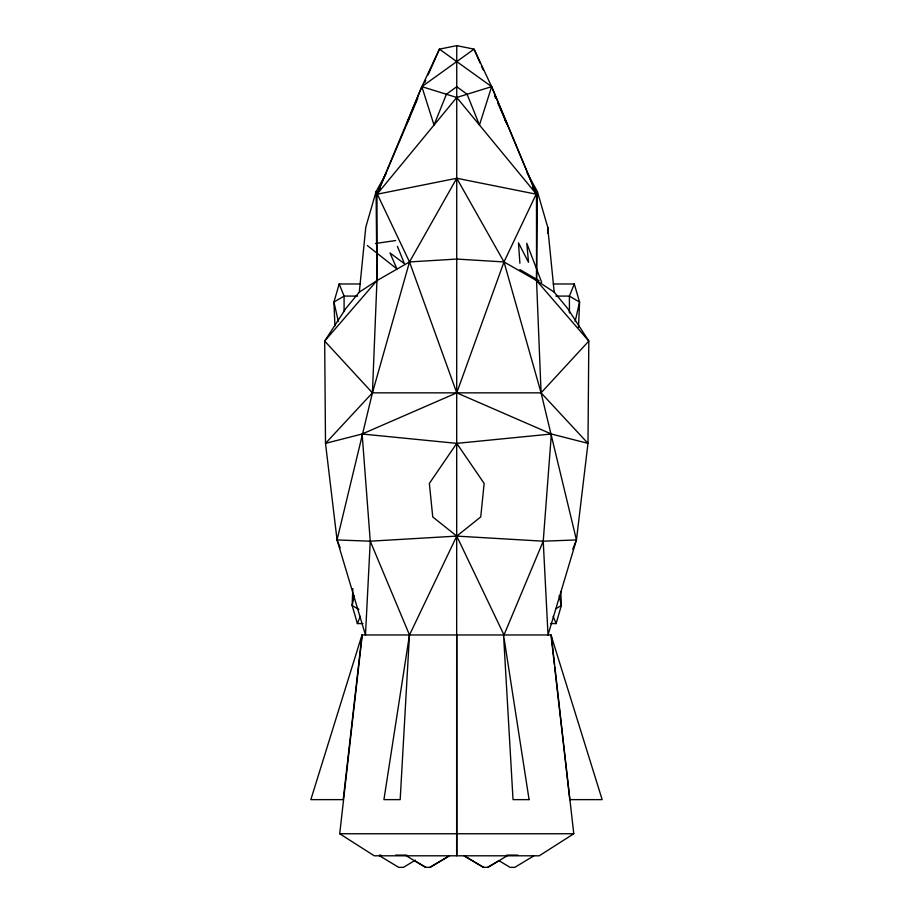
<?xml version="1.0" encoding="UTF-8"?>
<svg xmlns="http://www.w3.org/2000/svg" width="913" height="913" viewBox="0 0 913 913"><rect width="100%" height="100%" fill="white"/><g stroke="black" fill="none" stroke-linecap="round" stroke-linejoin="round"><path stroke-width="1.37" d="M456.751 634.969L456.854 855.801L539.241 855.801L573.775 833.752L551.247 634.969L362.256 634.969L339.716 833.752L374.262 855.801L456.648 855.801L456.751 45.65L439.438 49.142L421.852 86.655L377.001 194.241L376.955 280.588L372.424 392.852L337.057 539.937L365.474 634.969L370.256 541.192L362.13 434.006L456.751 392.852L503.999 261.94L537.403 191.593L527.155 173.048M547.617 232.895L547.709 227.189L537.403 191.593L536.547 280.588L541.078 392.852L576.445 539.937L548.017 634.969L543.235 541.192L551.361 434.006L456.751 392.852L409.503 261.94L376.088 191.593L386.347 173.048M352.829 588.668L352.133 605.467L357.382 623.59L362.986 623.59M578.511 327.299L579.561 302.1L574.311 283.977L553.312 283.977M572.759 549.181L576.445 539.937L587.983 443.364L541.078 392.852L372.424 392.852L324.674 341.063L345.844 308.468L359.311 292.137L365.782 227.189L376.088 191.593L376.955 280.588L324.674 341.063L325.507 443.364L337.057 539.937L340.207 547.857M354.358 595.744L352.133 605.467L358.9 609.473M575.122 321.524L579.561 302.1L569.415 296.086L555.846 296.086M360.179 283.977L339.18 283.977L333.93 302.1L334.923 325.907M550.516 623.59L556.108 623.59L561.358 605.467L560.776 591.464M357.382 623.59L360.327 616.321M574.311 283.977L569.415 296.086L569.415 312.897M576.445 539.937L543.235 541.192L503.999 634.969L456.751 536.102L432.751 516.941L429.35 483.422L456.751 443.364L551.361 434.006L587.983 443.364L588.817 341.063L567.646 308.468L554.191 292.137L536.547 280.588L503.999 261.94L456.751 259.064L409.503 261.94L376.955 280.588L359.311 292.137M417.846 98.216L377.001 194.241L456.751 178.263L536.49 194.241L536.547 280.588L588.817 341.063L541.078 392.852L503.999 261.94L456.751 178.263L409.503 261.94L372.424 392.852L325.507 443.364L362.13 434.006L456.751 443.364L484.141 483.422L480.74 516.941L456.751 536.102L409.503 634.969L370.256 541.192L337.057 539.937M424.659 82.718L425.8 80.139M428.071 74.969L439.438 49.142L491.639 86.655L536.49 194.241L456.751 97.474L421.852 86.655L406.479 124.042L409.686 117.8M380.31 188.055L377.001 194.241L456.751 97.474L491.639 86.655L536.49 194.241L532.519 186.823M415.426 860.137L403.443 867.35L398.707 867.35L379.546 855.801M507.183 855.801L488.01 867.35L483.274 867.35L464.112 855.801L483.73 867.35M533.957 855.801L514.795 867.35L510.047 867.35L499.274 860.856M555.72 608.8L561.358 605.467L559.144 595.744M429.772 867.35L449.39 855.801L430.217 867.35L425.481 867.35L406.319 855.801M487.565 867.35L498.601 860.856M375.46 243.497L395.649 240.541M370.256 541.192L456.751 536.102L543.235 541.192M357.645 296.086L344.087 296.086L333.93 302.1L338.381 321.524M339.716 833.752L573.775 833.752M379.546 855.104L380.961 855.104M395.671 855.104L406.799 855.104M506.692 855.104L517.831 855.104M456.751 45.65L474.052 49.142L491.639 86.655L479.473 125.047L467.102 94.267L456.751 86.701L446.4 94.267L434.029 125.047L421.852 86.655L474.052 49.142L480.306 63.351M519.839 269.609L538.99 280.588M414.901 860.856L425.937 867.35M367.357 245.563L396.915 268.936L389.988 252.924L404.436 263.731L397.395 246.293M504.455 119.055L507.012 124.042L497.927 103.386M481.448 65.93L483.148 69.799M494.515 95.637L495.656 98.216M553.175 616.321L556.108 623.59M339.18 283.977L344.087 296.086L344.087 311.493M541.694 282.357L526.778 243.235L528.513 262.305L518.481 242.835L519.896 263.264M554.362 664.527L550.996 634.969L602.158 799.628L569.78 799.628L554.682 667.335M554.191 292.137L547.709 227.189L547.709 232.849M409.458 634.969L400.179 799.628L383.928 799.628L409.458 634.969M362.005 634.969L343.22 799.628L310.842 799.628L362.005 634.969M529.084 799.628L513.026 799.628L503.554 634.969L529.084 799.628"/></g></svg>
